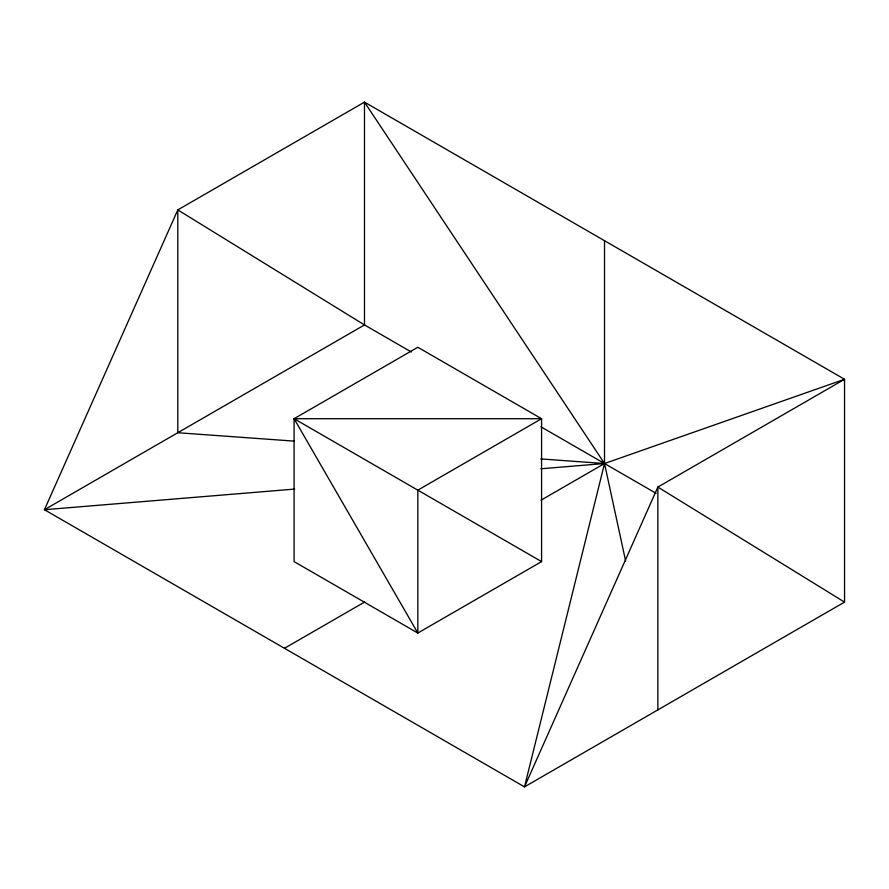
<?xml version="1.0" encoding="UTF-8"?>
<svg xmlns="http://www.w3.org/2000/svg" width="889" height="889" viewBox="0 0 889 889"><rect width="100%" height="100%" fill="white"/><g stroke="black" fill="none" stroke-linecap="round" stroke-linejoin="round"><path stroke-width="1.33" d="M294.081 418.708L417.83 347.266L541.579 418.708L541.579 561.604L417.83 633.046L294.081 561.604L294.081 418.708L541.579 418.708L417.83 490.15L417.83 633.046L294.081 418.708L541.579 561.604M284.48 648.292L364.79 601.931M540.99 500.196L604.52 463.525L844.55 379.281L844.55 602.097L524.51 786.876L44.45 509.719L177.8 209.904L364.49 102.124L844.55 379.281L657.86 487.072L524.51 786.876L604.52 463.525L604.52 240.708M294.748 489.072L44.45 509.719L364.49 324.941L411.296 351.966M540.912 468.77L604.52 463.525L625.623 560.981M294.181 441.122L177.8 432.732L177.8 209.904L364.49 324.941L364.49 102.124L604.52 463.525L540.79 458.924M540.912 426.798L656.126 493.317M844.55 602.097L657.86 487.072L657.86 709.889"/></g></svg>
